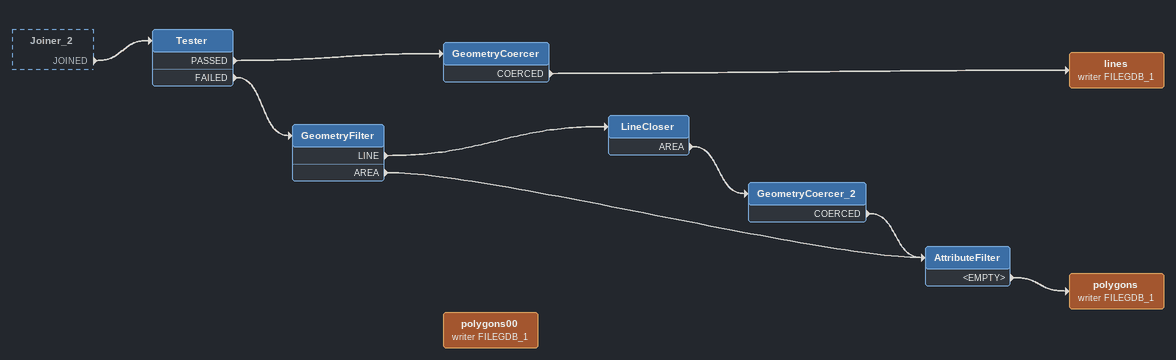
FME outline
Joiner_2 [outside]
    JOINED -> Tester
Tester
    PASSED -> GeometryCoercer
    FAILED -> GeometryFilter
GeometryCoercer
    COERCED -> lines (writer FILEGDB_1)
lines (writer FILEGDB_1)
GeometryFilter
    LINE -> LineCloser
    AREA -> AttributeFilter
LineCloser
    AREA -> GeometryCoercer_2
GeometryCoercer_2
    COERCED -> AttributeFilter
AttributeFilter
    <EMPTY> -> polygons (writer FILEGDB_1)
polygons (writer FILEGDB_1)
polygons00 (writer FILEGDB_1)
